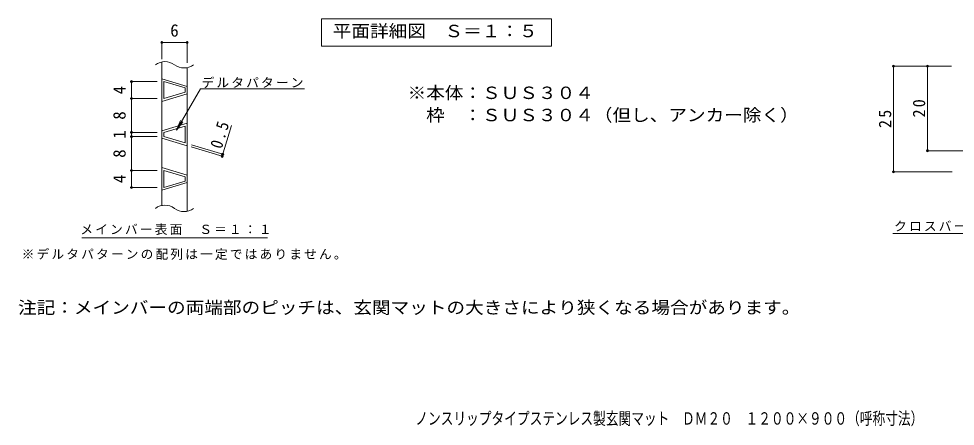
# Model space of a CAD drawing. Units: millimetres, scale not verified, with parts at other scales. Extents: x -899 to 938, y -682 to 645.
# Drawn here: x -899 to 207, y -682 to -200 of the extents above; entities that cross this region are included whole.
import ezdxf
from ezdxf.enums import TextEntityAlignment as Align

# ---------------------------------------------------------------- set-up
doc = ezdxf.new("R2010")
doc.units = ezdxf.units.MM
doc.header["$LTSCALE"] = 5
doc.header["$PDMODE"] = 32
doc.header["$PDSIZE"] = 2.5
for name, color, linetype, lineweight in [('1-4', 7, 'Continuous', 5), ('2-2', 3, 'Continuous', 5), ('2-4', 7, 'Continuous', 5), ('2-5', 7, 'Continuous', 5)]:
    doc.layers.add(name, color=color, linetype=linetype, lineweight=lineweight)
doc.layers.add('2-0', color=2, linetype='Continuous')
doc.layers.add('F-4', color=2, linetype='Continuous')
doc.styles.add('ＭＳ ゴシック', font='')
doc.styles.get('ＭＳ ゴシック').set_extended_font_data('MS Gothic')

msp = doc.modelspace()

# ---------------------------------------------------------------- linework, layer by layer
at = {"layer": '1-4', "color": 2, "lineweight": 9}
msp.add_lwpolyline([(-541.72, -232.505), (-541.72, -200.006), (-269.966, -200.006), (-269.966, -232.505)], close=True, dxfattribs=at)
at = {"layer": '2-2'}
for p, q in [((-730.224, -420.721), (-730.224, -251.043)), ((-700.224, -427.463), (-700.224, -257.785)), ((-730.224, -270.984), (-700.224, -279.984)), ((-702.724, -286.844), (-727.724, -294.344)), ((-702.724, -286.844), (-702.724, -281.844)), ((-700.224, -288.704), (-730.224, -297.704)), ((-700.224, -323.484), (-730.224, -332.484)), ((-730.224, -341.204), (-700.224, -350.204)), ((-727.724, -339.344), (-727.724, -334.344)), ((-727.724, -339.344), (-702.724, -346.844)), ((-730.224, -375.984), (-700.224, -384.984)), ((-702.724, -391.844), (-702.724, -386.844)), ((-700.224, -393.704), (-730.224, -402.704)), ((-702.724, -391.844), (-727.724, -399.344))]:
    msp.add_line(p, q, dxfattribs=at)
for points in [[(-727.724, -294.344), (-727.724, -274.344), (-702.724, -281.844)], [(-702.724, -346.844), (-702.724, -326.844), (-727.724, -334.344)], [(-727.724, -399.344), (-727.724, -379.344), (-702.724, -386.844)]]:
    msp.add_lwpolyline(points, dxfattribs=at)
for centre, start, end in [((-726.474, -269.414), 53.1301, 126.8699), ((-703.974, -239.414), 233.1301, 306.8699), ((-726.474, -439.092), 53.1301, 126.8699), ((-703.974, -409.092), 233.1301, 306.8699)]:
    msp.add_arc(centre, 18.75, start, end, dxfattribs=at)
at = {"layer": '2-4'}
for p, q in [((-730.224, -247.673), (-730.224, -226.536)), ((-730.224, -228.035), (-700.224, -228.035)), ((-700.224, -252.124), (-700.224, -226.536)), ((202.465, -256.014), (132.284, -256.014)), ((133.784, -256.014), (133.784, -381.013)), ((173.914, -256.014), (173.914, -356.013)), ((-735.849, -274.344), (-767.581, -274.344)), ((-766.081, -399.344), (-766.081, -274.344)), ((-735.849, -294.344), (-767.581, -294.344)), ((-658.999, -362.572), (-648.043, -326.054)), ((-735.849, -334.344), (-767.581, -334.344)), ((-735.849, -339.344), (-767.581, -339.344)), ((-695.715, -351.557), (-657.562, -363.003)), ((-694.996, -349.162), (-656.844, -360.609)), ((233.54, -356.013), (172.414, -356.013)), ((-735.849, -379.344), (-767.581, -379.344)), ((203.187, -381.013), (132.284, -381.013)), ((-735.849, -399.344), (-767.581, -399.344))]:
    msp.add_line(p, q, dxfattribs=at)
for p in [(-730.224, -228.035), (-700.224, -228.035), (133.784, -256.014), (173.914, -256.014), (-766.081, -274.344), (-766.081, -294.344), (-766.081, -334.344), (-766.081, -339.344), (-658.999, -362.572), (-658.28, -360.178), (173.914, -356.013), (-766.081, -379.344), (133.784, -381.013), (-766.081, -399.344)]:
    msp.add_point(p, dxfattribs=at)
at = {"layer": '2-5'}
for p, q in [((-712.898, -331.757), (-684.708, -282.931)), ((-684.708, -282.931), (-561.853, -282.931)), ((-712.898, -331.757), (-708.114, -320.209)), ((-712.898, -331.757), (-705.288, -321.84)), ((-824.597, -458.944), (-605.58, -458.944)), ((132.917, -453.71), (272.796, -453.71))]:
    msp.add_line(p, q, dxfattribs=at)

# ---------------------------------------------------------------- texts
at = {"layer": '1-4', "color": 2, "style": 'ＭＳ ゴシック', "width": 1.1}
msp.add_text('平面詳細図\u3000Ｓ＝１：５', height=14.66, dxfattribs=at).set_placement((-528.343, -226.256), align=Align.BOTTOM_LEFT)
at = {"layer": '2-0', "style": 'ＭＳ ゴシック', "width": 1.1}
for s, p in [('※本体：ＳＵＳ３０４', (-440.029, -299.293)), ('\u3000枠\u3000：ＳＵＳ３０４（但し、アンカー除く）', (-440.029, -325.543))]:
    msp.add_text(s, height=14.66, dxfattribs=at).set_placement(p, align=Align.BOTTOM_LEFT)
at = {"layer": '2-4', "color": 2, "style": 'ＭＳ ゴシック'}
msp.add_text('6', height=14.66, dxfattribs=at).set_placement((-720.224, -225.535), align=Align.BOTTOM_LEFT)
for s, p in [('4', (-768.581, -289.344)), ('8', (-768.581, -319.344)), ('1', (-768.581, -341.844)), ('8', (-768.581, -364.344)), ('4', (-768.581, -394.344))]:
    msp.add_text(s, height=14.66, rotation=90, dxfattribs=at).set_placement(p, align=Align.BOTTOM_LEFT)
at = {"layer": '2-4', "color": 2, "style": 'ＭＳ ゴシック', "width": 1.1}
msp.add_text('注記：メインバーの両端部のピッチは、玄関マットの大きさにより狭くなる場合があります。', height=14.66, dxfattribs=at).set_placement((-899.984, -552.977), align=Align.BOTTOM_LEFT)
at = {"layer": '2-4', "color": 2, "char_height": 14.66, "attachment_point": 7, "style": 'ＭＳ ゴシック'}
for s, insert, rotation in [('\\T1.27;\\W0.95;20', (171.414, -316.638), 90), ('\\T1.27;\\W0.95;25', (131.284, -329.139), 90), ('\\T1.27;\\W0.9;0.5', (-659.316, -354.653), 73.301)]:
    msp.add_mtext(s, dxfattribs=dict(at, insert=insert, rotation=rotation))
at = {"layer": '2-5', "char_height": 11, "attachment_point": 7, "style": 'ＭＳ ゴシック'}
for s, insert in [('\\T1.17;デルタパターン', (-683.255, -281.881)), ('\\T1.17;メインバー表面\u3000Ｓ＝１：１', (-826.377, -455.594)), ('\\T1.17;クロスバー：□７', (134.525, -451.24)), ('\\T1.17;※デルタパターンの配列は一定ではありません。', (-895.66, -484.934))]:
    msp.add_mtext(s, dxfattribs=dict(at, insert=insert))
at = {"layer": 'F-4', "style": 'ＭＳ ゴシック', "width": 0.75}
msp.add_text('ノンスリップタイプステンレス製玄関マット\u3000ＤＭ２０\u3000１２００×９００（呼称寸法）', height=14.66, dxfattribs=at).set_placement((-430.869, -684.074), align=Align.BOTTOM_LEFT)

doc.saveas('drawing.dxf')
